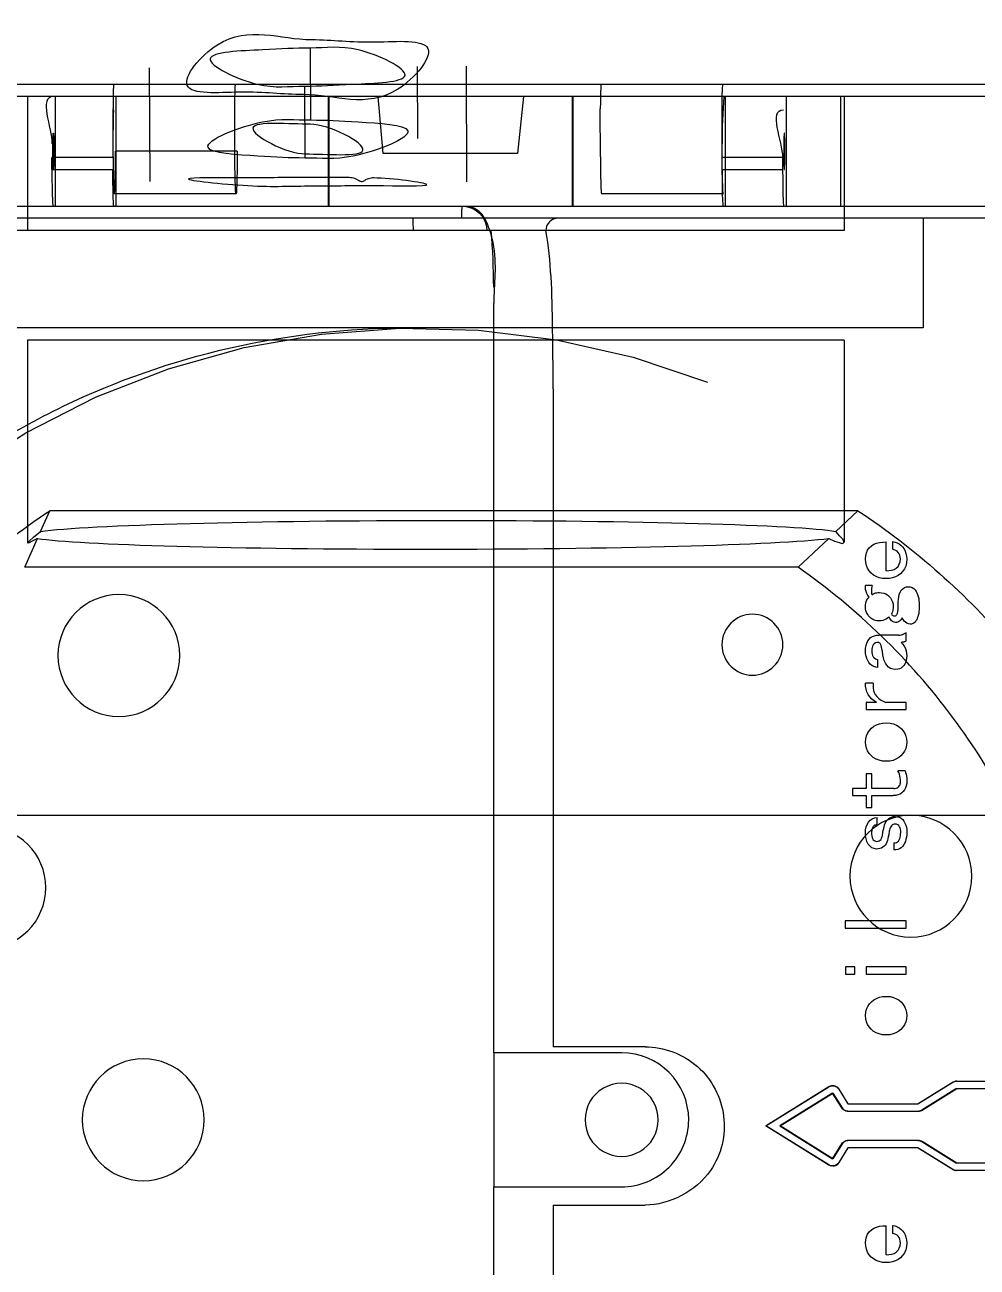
# Model space of a CAD drawing. Extents: x 59521 to 184406, y -1257 to 56672.
# Drawn here: x 73897.8 to 73976, y 10303.1 to 10405 of the extents above; entities that cross this region are included whole.
import ezdxf

# ---------------------------------------------------------------- set-up
doc = ezdxf.new("R2010")
doc.units = 0
doc.header["$MEASUREMENT"] = 0
doc.layers.get('0').update_dxf_attribs({"linetype": 'CONTINUOUS'})

# ---------------------------------------------------------------- blocks, each defined once
blk = doc.blocks.new('hu88')
at = {"color": 87, "linetype": 'Continuous'}
for p, q in [((-109.97, -935.55), (-109.97, -997.05)), ((-114.84, -995.55), (-114.84, -941.55)), ((-142.16, -991.48), (-142.16, -993.85)), ((-142.69, -993.88), (-142.69, -993.23)), ((-114.84, -995.55), (-122.38, -995.55)), ((-109.97, -997.05), (-120.46, -997.05)), ((-109.97, -1008.05), (-109.97, -997.05)), ((-156.46, -998.39), (-147.94, -998.39)), ((-155.27, -998.99), (-147.94, -998.99)), ((-147.96, -998.99), (-145.11, -1000.76)), ((-145.09, -1000.76), (-147.94, -998.99)), ((-144.79, -1000.25), (-147.65, -998.48)), ((-147.62, -998.48), (-144.77, -1000.25)), ((-138.3, -999.04), (-139.05, -1000.25)), ((-139.03, -1000.25), (-138.28, -999.04)), ((-132.32, -1002.05), (-137.47, -998.85)), ((-137.45, -998.85), (-132.3, -1002.05)), ((-144.79, -1000.25), (-139.03, -1000.25)), ((-138.54, -1000.57), (-137.79, -999.36)), ((-137.77, -999.36), (-138.52, -1000.57)), ((-137.79, -999.36), (-133.46, -1002.05)), ((-133.44, -1002.05), (-137.77, -999.36)), ((-144.77, -1000.85), (-144.85, -1000.85)), ((-144.79, -1000.85), (-139.03, -1000.85)), ((-133.46, -1002.05), (-137.79, -1004.75)), ((-137.77, -1004.75), (-133.44, -1002.05)), ((-137.47, -1005.26), (-132.32, -1002.05)), ((-132.3, -1002.05), (-137.45, -1005.26)), ((-145.11, -1003.34), (-147.96, -1005.12)), ((-147.94, -1005.12), (-145.09, -1003.34)), ((-139.03, -1003.25), (-144.79, -1003.25)), ((-147.65, -1005.63), (-144.79, -1003.85)), ((-144.77, -1003.85), (-147.62, -1005.63)), ((-139.03, -1003.85), (-144.79, -1003.85)), ((-139.05, -1003.85), (-138.3, -1005.06)), ((-138.28, -1005.06), (-139.03, -1003.85)), ((-137.79, -1004.75), (-138.54, -1003.54)), ((-138.52, -1003.54), (-137.77, -1004.75)), ((-147.94, -1005.12), (-155.27, -1005.12)), ((-137.79, -1005.35), (-137.71, -1005.35)), ((-147.94, -1005.72), (-156.46, -1005.72)), ((-147.96, -1005.72), (-147.88, -1005.72)), ((-120.46, -1008.05), (-109.97, -1008.05)), ((-109.97, -1008.05), (-109.97, -1069.55)), ((-122.38, -1008.55), (-114.84, -1008.55)), ((-114.84, -1062.55), (-114.84, -1008.55)), ((-143.8, -1014.52), (-143.8, -1015.11)), ((-140.53, -1014.52), (-143.8, -1014.52)), ((-140.53, -1015.11), (-140.53, -1014.52)), ((-139.59, -1014.52), (-139.59, -1015.11)), ((-138.83, -1014.52), (-139.59, -1014.52)), ((-138.83, -1015.11), (-138.83, -1014.52)), ((-143.8, -1015.11), (-140.53, -1015.11)), ((-139.59, -1015.11), (-138.83, -1015.11)), ((-143.8, -1018.29), (-143.8, -1018.88)), ((-138.8, -1018.29), (-143.8, -1018.29)), ((-138.8, -1018.88), (-138.8, -1018.29)), ((-143.8, -1018.88), (-138.8, -1018.88)), ((-142.78, -1025.28), (-142.78, -1024.7)), ((-141.43, -1026.77), (-141.43, -1027.36)), ((-58.04, -1027.55), (-153.31, -1027.55)), ((-140.99, -1028.18), (-140.99, -1029.17)), ((-140.53, -1028.18), (-140.99, -1028.18)), ((-140.53, -1029.17), (-140.53, -1028.18)), ((-142.78, -1029.76), (-140.99, -1029.76)), ((-140.99, -1029.17), (-142.75, -1029.17)), ((-140.99, -1029.76), (-140.99, -1030.95)), ((-139.39, -1029.17), (-140.53, -1029.17)), ((-140.53, -1030.95), (-140.53, -1029.76)), ((-140.53, -1029.76), (-139.39, -1029.76)), ((-139.39, -1029.76), (-139.39, -1029.17)), ((-140.99, -1030.95), (-140.53, -1030.95)), ((-143.71, -1031.19), (-143.13, -1031.19)), ((-143.8, -1036.22), (-143.8, -1036.8)), ((-140.53, -1036.22), (-143.8, -1036.22)), ((-143.8, -1036.8), (-142.13, -1036.8)), ((-141.37, -1036.8), (-140.53, -1036.8)), ((-140.53, -1036.8), (-140.53, -1036.22)), ((-141.11, -1038.38), (-140.47, -1038.38)), ((-141.49, -1039.67), (-141.49, -1040.31)), ((-143.8, -1041.86), (-143.8, -1042.56)), ((-143.18, -1042.33), (-141.58, -1042.33)), ((-141.02, -1046.42), (-140.47, -1046.42)), ((-142.16, -1047.62), (-142.16, -1049.99)), ((-137.45, -1050.27), (-134.94, -1047.91)), ((-134.94, -1047.91), (-71.49, -1047.91)), ((-71.49, -1047.91), (-72.53, -1050.27)), ((-142.69, -1050.02), (-142.69, -1049.38)), ((-138.71, -1066.55), (-138.71, -1049.96)), ((-71.71, -1066.55), (-71.71, -1049.88)), ((-139.85, -1052.55), (-138.04, -1050.83)), ((-72.78, -1050.83), (-73.55, -1052.55)), ((-139.85, -1052.55), (-73.55, -1052.55)), ((-138.71, -1066.55), (-71.71, -1066.55)), ((-145.21, -1076.55), (-145.21, -1067.55)), ((-145.21, -1067.55), (-65.21, -1067.55)), ((-138.71, -1086.55), (-138.71, -1075.55)), ((-138.71, -1075.55), (-67.8, -1075.55)), ((-71.71, -1086.55), (-71.71, -1075.55)), ((-172.62, -1076.55), (-65.21, -1076.55)), ((-38.72, -1077.55), (-174.68, -1077.55)), ((-138.45, -1077.55), (-138.45, -1086.55)), ((-133.95, -1086.55), (-133.95, -1077.55)), ((-128.95, -1086.55), (-128.95, -1077.55)), ((-116.45, -1086.55), (-116.45, -1077.55)), ((-116.4, -1086.55), (-116.4, -1077.55)), ((-96.46, -1077.55), (-96.46, -1086.55)), ((-96.4, -1077.55), (-96.4, -1086.55)), ((-78.97, -1086.55), (-78.97, -1077.55)), ((-73.97, -1086.55), (-73.97, -1077.55)), ((-128.81, -1078.55), (-118.81, -1078.55)), ((-88.82, -1078.55), (-78.83, -1078.55)), ((-133.71, -1079.05), (-133.7, -1079.77)), ((-133.7, -1079.77), (-133.69, -1080.55)), ((-107.69, -1089.03), (-107.74, -1079.54)), ((-81.69, -1088.91), (-81.74, -1079.56)), ((-78.72, -1079.77), (-78.72, -1080.55)), ((-73.72, -1079.77), (-73.73, -1079.05)), ((-73.72, -1080.55), (-73.72, -1079.77)), ((-133.69, -1080.55), (-133.69, -1081.55)), ((-128.7, -1080.55), (-133.69, -1080.55)), ((-73.72, -1080.55), (-78.72, -1080.55)), ((-73.72, -1080.55), (-73.72, -1081.55)), ((-133.69, -1081.55), (-128.7, -1081.55)), ((-128.71, -1081.59), (-128.71, -1085.55)), ((-118.72, -1081.59), (-118.71, -1085.55)), ((-112.4, -1086.55), (-111.92, -1081.88)), ((-111.92, -1081.88), (-100.88, -1081.88)), ((-100.88, -1081.88), (-100.49, -1086.55)), ((-94.49, -1081.5), (-94.46, -1087.4)), ((-88.73, -1081.59), (-88.73, -1085.55)), ((-78.73, -1081.59), (-78.73, -1085.55)), ((-78.72, -1081.55), (-73.72, -1081.55)), ((-88.92, -1082.05), (-78.93, -1082.05)), ((-103.69, -1089.01), (-103.72, -1083.1)), ((-94.95, -1084.62), (-94.92, -1090.53)), ((-128.71, -1085.55), (-128.71, -1086.07)), ((-118.72, -1086.07), (-118.71, -1085.55)), ((-78.73, -1086.07), (-78.73, -1085.55)), ((-153.34, -1086.55), (-57.02, -1086.55)), ((-57.16, -1087.55), (-153.31, -1087.55))]:
    blk.add_line(p, q, dxfattribs=at)
for points in [[(-143.86, -992.45), (-143.83, -992.14), (-143.77, -991.87), (-143.66, -991.63), (-143.51, -991.41), (-143.34, -991.23), (-143.14, -991.09), (-142.93, -990.97), (-142.69, -990.9), (-142.43, -990.85), (-142.16, -990.84)], [(-142.16, -990.84), (-141.86, -990.85), (-141.59, -990.91), (-141.34, -991), (-141.12, -991.13), (-140.93, -991.29), (-140.76, -991.47), (-140.64, -991.68), (-140.54, -991.92), (-140.49, -992.17), (-140.47, -992.45)], [(-142.16, -991.48), (-142.39, -991.49), (-142.61, -991.52), (-142.81, -991.59), (-142.99, -991.69), (-143.14, -991.84), (-143.24, -992.02), (-143.31, -992.22), (-143.33, -992.45)], [(-142.69, -993.88), (-142.89, -993.84), (-143.07, -993.78), (-143.23, -993.69), (-143.38, -993.57), (-143.51, -993.44), (-143.63, -993.28), (-143.72, -993.1), (-143.79, -992.91), (-143.84, -992.69), (-143.86, -992.45)], [(-143.33, -992.45), (-143.32, -992.6), (-143.29, -992.75), (-143.23, -992.88), (-143.16, -992.99), (-143.06, -993.08), (-142.95, -993.15), (-142.82, -993.2), (-142.69, -993.23)], [(-140.47, -992.45), (-140.49, -992.71), (-140.55, -992.95), (-140.64, -993.17), (-140.78, -993.36), (-140.95, -993.53), (-141.15, -993.66), (-141.37, -993.75), (-141.62, -993.81), (-141.88, -993.84), (-142.16, -993.85)], [(-147.96, -998.39), (-147.88, -998.39), (-147.83, -998.4), (-147.77, -998.41), (-147.72, -998.43), (-147.67, -998.45), (-147.62, -998.48)], [(-147.65, -998.48), (-147.69, -998.45), (-147.74, -998.43), (-147.8, -998.41), (-147.85, -998.4), (-147.91, -998.39)], [(-137.81, -998.76), (-137.93, -998.77), (-138.04, -998.81), (-138.14, -998.87), (-138.22, -998.95), (-138.3, -999.04)], [(-138.28, -999.04), (-138.2, -998.95), (-138.12, -998.87), (-138.01, -998.81), (-137.9, -998.77), (-137.79, -998.76)], [(-137.81, -998.76), (-137.67, -998.77), (-137.56, -998.8), (-137.45, -998.85)], [(-137.47, -998.85), (-137.58, -998.8), (-137.69, -998.77)], [(-145.11, -1000.76), (-145.06, -1000.79), (-145.01, -1000.81), (-144.96, -1000.83), (-144.9, -1000.84), (-144.85, -1000.85)], [(-144.83, -1000.85), (-144.88, -1000.84), (-144.94, -1000.83), (-144.99, -1000.81), (-145.04, -1000.79), (-145.09, -1000.76)], [(-139.05, -1000.85), (-138.95, -1000.84), (-138.85, -1000.82), (-138.76, -1000.78), (-138.68, -1000.72), (-138.6, -1000.65), (-138.54, -1000.57)], [(-138.52, -1000.57), (-138.58, -1000.65), (-138.65, -1000.72), (-138.74, -1000.78), (-138.83, -1000.82), (-138.93, -1000.84), (-139.03, -1000.85)], [(-144.77, -1003.25), (-144.85, -1003.26), (-144.9, -1003.26), (-144.96, -1003.28), (-145.01, -1003.29), (-145.06, -1003.32), (-145.11, -1003.34)], [(-145.09, -1003.34), (-145.04, -1003.32), (-144.99, -1003.29), (-144.94, -1003.28), (-144.88, -1003.26), (-144.83, -1003.26)], [(-138.54, -1003.54), (-138.6, -1003.45), (-138.68, -1003.38), (-138.76, -1003.33), (-138.85, -1003.29), (-138.95, -1003.26), (-139.05, -1003.25)], [(-139.03, -1003.25), (-138.93, -1003.26), (-138.83, -1003.29), (-138.74, -1003.33), (-138.65, -1003.38), (-138.58, -1003.45), (-138.52, -1003.54)], [(-138.3, -1005.06), (-138.24, -1005.15), (-138.17, -1005.22), (-138.08, -1005.27), (-137.99, -1005.31), (-137.89, -1005.34), (-137.79, -1005.35)], [(-137.77, -1005.35), (-137.87, -1005.34), (-137.97, -1005.31), (-138.06, -1005.27), (-138.14, -1005.22), (-138.21, -1005.15), (-138.28, -1005.06)], [(-137.73, -1005.35), (-137.68, -1005.34), (-137.63, -1005.32), (-137.57, -1005.31), (-137.52, -1005.28), (-137.47, -1005.26)], [(-137.45, -1005.26), (-137.5, -1005.28), (-137.55, -1005.31), (-137.6, -1005.32), (-137.66, -1005.34), (-137.71, -1005.35)], [(-147.91, -1005.72), (-147.85, -1005.71), (-147.8, -1005.69), (-147.74, -1005.68), (-147.69, -1005.65), (-147.65, -1005.63)], [(-147.62, -1005.63), (-147.67, -1005.65), (-147.72, -1005.68), (-147.77, -1005.69), (-147.83, -1005.71), (-147.88, -1005.72)], [(-143.86, -1011.1), (-143.83, -1010.83), (-143.77, -1010.59), (-143.67, -1010.36), (-143.54, -1010.16), (-143.38, -1009.97), (-143.19, -1009.82), (-142.97, -1009.69), (-142.73, -1009.6), (-142.46, -1009.54), (-142.16, -1009.52)], [(-142.16, -1009.52), (-141.86, -1009.54), (-141.58, -1009.6), (-141.33, -1009.7), (-141.11, -1009.84), (-140.93, -1009.99), (-140.77, -1010.18), (-140.64, -1010.38), (-140.55, -1010.6), (-140.49, -1010.84), (-140.47, -1011.1)], [(-142.16, -1012.68), (-142.48, -1012.66), (-142.76, -1012.59), (-143.01, -1012.49), (-143.22, -1012.36), (-143.41, -1012.2), (-143.56, -1012.01), (-143.69, -1011.81), (-143.78, -1011.59), (-143.84, -1011.36), (-143.86, -1011.1)], [(-140.47, -1011.1), (-140.49, -1011.38), (-140.56, -1011.63), (-140.66, -1011.86), (-140.8, -1012.06), (-140.96, -1012.24), (-141.15, -1012.39), (-141.37, -1012.52), (-141.61, -1012.61), (-141.87, -1012.66), (-142.16, -1012.68)], [(-143.86, -1026.16), (-143.85, -1025.95), (-143.83, -1025.75), (-143.79, -1025.57), (-143.75, -1025.4), (-143.68, -1025.25), (-143.6, -1025.11), (-143.5, -1024.99), (-143.39, -1024.88), (-143.26, -1024.8), (-143.11, -1024.74), (-142.95, -1024.71), (-142.78, -1024.7)], [(-142.37, -1025.95), (-142.34, -1025.78), (-142.31, -1025.63), (-142.27, -1025.48), (-142.22, -1025.34), (-142.16, -1025.21), (-142.09, -1025.1), (-142, -1025), (-141.89, -1024.92), (-141.78, -1024.86), (-141.65, -1024.82), (-141.52, -1024.79), (-141.37, -1024.78)], [(-141.37, -1024.78), (-141.18, -1024.81), (-141, -1024.89), (-140.84, -1025.02), (-140.69, -1025.19), (-140.59, -1025.39), (-140.52, -1025.61), (-140.48, -1025.85), (-140.47, -1026.1)], [(-142.78, -1025.28), (-142.89, -1025.29), (-143, -1025.31), (-143.1, -1025.36), (-143.18, -1025.43), (-143.24, -1025.53), (-143.28, -1025.63), (-143.32, -1025.74), (-143.34, -1025.86), (-143.35, -1025.99), (-143.36, -1026.13)], [(-141.4, -1025.4), (-141.5, -1025.41), (-141.6, -1025.44), (-141.68, -1025.5), (-141.74, -1025.57), (-141.79, -1025.66), (-141.82, -1025.76), (-141.85, -1025.85), (-141.87, -1025.95), (-141.89, -1026.06), (-141.9, -1026.16)], [(-140.96, -1026.1), (-140.97, -1025.97), (-140.98, -1025.85), (-141.01, -1025.73), (-141.05, -1025.63), (-141.11, -1025.54), (-141.19, -1025.47), (-141.29, -1025.42), (-141.4, -1025.4)], [(-142.89, -1027.45), (-143.08, -1027.43), (-143.24, -1027.38), (-143.39, -1027.3), (-143.52, -1027.2), (-143.62, -1027.06), (-143.7, -1026.91), (-143.77, -1026.75), (-143.82, -1026.57), (-143.85, -1026.37), (-143.86, -1026.16)], [(-143.36, -1026.13), (-143.36, -1026.27), (-143.34, -1026.39), (-143.31, -1026.51), (-143.26, -1026.61), (-143.19, -1026.7), (-143.11, -1026.77), (-143.01, -1026.81), (-142.89, -1026.83)], [(-142.89, -1026.83), (-142.81, -1026.82), (-142.73, -1026.79), (-142.66, -1026.74), (-142.59, -1026.68), (-142.54, -1026.6), (-142.5, -1026.52), (-142.47, -1026.44), (-142.44, -1026.34), (-142.42, -1026.25), (-142.4, -1026.15), (-142.38, -1026.06), (-142.37, -1025.95)], [(-141.9, -1026.16), (-141.92, -1026.31), (-141.96, -1026.46), (-141.99, -1026.61), (-142.04, -1026.76), (-142.09, -1026.9), (-142.16, -1027.03), (-142.24, -1027.16), (-142.35, -1027.26), (-142.47, -1027.34), (-142.61, -1027.4), (-142.75, -1027.44), (-142.89, -1027.45)], [(-140.47, -1026.1), (-140.48, -1026.36), (-140.53, -1026.59), (-140.6, -1026.8), (-140.71, -1026.99), (-140.85, -1027.14), (-141.02, -1027.26), (-141.21, -1027.33), (-141.43, -1027.36)], [(-141.43, -1026.77), (-141.35, -1026.77), (-141.28, -1026.75), (-141.21, -1026.73), (-141.15, -1026.69), (-141.1, -1026.64), (-141.06, -1026.58), (-141.03, -1026.51), (-141.01, -1026.44), (-140.99, -1026.36), (-140.98, -1026.28), (-140.97, -1026.19), (-140.96, -1026.1)], [(-143.86, -1030.34), (-143.85, -1030.15), (-143.81, -1029.96), (-143.76, -1029.79), (-143.68, -1029.64), (-143.57, -1029.5), (-143.45, -1029.38), (-143.3, -1029.29), (-143.13, -1029.22), (-142.95, -1029.18), (-142.75, -1029.17)], [(-142.78, -1029.76), (-142.88, -1029.76), (-142.98, -1029.78), (-143.07, -1029.81), (-143.15, -1029.86), (-143.21, -1029.91), (-143.26, -1029.98), (-143.3, -1030.06), (-143.32, -1030.14), (-143.33, -1030.22), (-143.33, -1030.31)], [(-143.71, -1031.19), (-143.76, -1031.05), (-143.8, -1030.91), (-143.83, -1030.77), (-143.85, -1030.63), (-143.86, -1030.48), (-143.86, -1030.34)], [(-143.33, -1030.31), (-143.33, -1030.47), (-143.31, -1030.62), (-143.29, -1030.77), (-143.25, -1030.92), (-143.19, -1031.06), (-143.13, -1031.19)], [(-143.86, -1033.56), (-143.83, -1033.29), (-143.77, -1033.04), (-143.67, -1032.82), (-143.54, -1032.61), (-143.38, -1032.43), (-143.19, -1032.28), (-142.97, -1032.15), (-142.73, -1032.05), (-142.46, -1032), (-142.16, -1031.98)], [(-142.16, -1031.98), (-141.86, -1032), (-141.58, -1032.06), (-141.33, -1032.16), (-141.11, -1032.29), (-140.93, -1032.45), (-140.77, -1032.63), (-140.64, -1032.83), (-140.55, -1033.05), (-140.49, -1033.3), (-140.47, -1033.56)], [(-142.16, -1035.14), (-142.48, -1035.11), (-142.76, -1035.05), (-143.01, -1034.95), (-143.22, -1034.81), (-143.41, -1034.65), (-143.56, -1034.47), (-143.69, -1034.27), (-143.78, -1034.05), (-143.84, -1033.81), (-143.86, -1033.56)], [(-140.47, -1033.56), (-140.49, -1033.83), (-140.56, -1034.08), (-140.66, -1034.31), (-140.8, -1034.52), (-140.96, -1034.7), (-141.15, -1034.85), (-141.37, -1034.97), (-141.61, -1035.06), (-141.87, -1035.12), (-142.16, -1035.14)], [(-141.11, -1038.38), (-141.09, -1038.18), (-141.09, -1037.99), (-141.12, -1037.8), (-141.18, -1037.62), (-141.27, -1037.45), (-141.39, -1037.29), (-141.54, -1037.15), (-141.71, -1037.02), (-141.91, -1036.91), (-142.13, -1036.8)], [(-141.37, -1036.8), (-141.17, -1036.93), (-140.99, -1037.08), (-140.83, -1037.26), (-140.69, -1037.45), (-140.59, -1037.67), (-140.52, -1037.9), (-140.48, -1038.14), (-140.47, -1038.38)], [(-143.86, -1040.63), (-143.84, -1040.44), (-143.81, -1040.26), (-143.76, -1040.1), (-143.7, -1039.96), (-143.61, -1039.83), (-143.51, -1039.72), (-143.39, -1039.63), (-143.26, -1039.57), (-143.11, -1039.53), (-142.95, -1039.52)], [(-142.95, -1039.52), (-142.73, -1039.54), (-142.53, -1039.6), (-142.36, -1039.71), (-142.21, -1039.86), (-142.1, -1040.04), (-142.01, -1040.24), (-141.94, -1040.47), (-141.9, -1040.72)], [(-141.49, -1039.67), (-141.31, -1039.7), (-141.14, -1039.77), (-140.99, -1039.85), (-140.86, -1039.96), (-140.74, -1040.1), (-140.65, -1040.25), (-140.57, -1040.42), (-140.51, -1040.61), (-140.48, -1040.82), (-140.47, -1041.04)], [(-143.39, -1041.74), (-143.53, -1041.59), (-143.65, -1041.42), (-143.74, -1041.24), (-143.81, -1041.04), (-143.84, -1040.84), (-143.86, -1040.63)], [(-141.9, -1040.72), (-141.89, -1040.8), (-141.87, -1040.88), (-141.86, -1040.96), (-141.85, -1041.03), (-141.83, -1041.1), (-141.82, -1041.17), (-141.8, -1041.24), (-141.79, -1041.31), (-141.77, -1041.37), (-141.76, -1041.43), (-141.74, -1041.49), (-141.72, -1041.54), (-141.7, -1041.59), (-141.67, -1041.64), (-141.64, -1041.68), (-141.6, -1041.71), (-141.56, -1041.73), (-141.52, -1041.74)], [(-140.47, -1041.04), (-140.48, -1041.27), (-140.51, -1041.49), (-140.57, -1041.68), (-140.65, -1041.86), (-140.76, -1042), (-140.89, -1042.13), (-141.04, -1042.22), (-141.21, -1042.28), (-141.39, -1042.32), (-141.58, -1042.33)], [(-141.52, -1041.74), (-141.4, -1041.73), (-141.29, -1041.69), (-141.19, -1041.62), (-141.1, -1041.54), (-141.05, -1041.43), (-141.02, -1041.31), (-141, -1041.18), (-140.99, -1041.04)], [(-140.99, -1041.04), (-141, -1040.9), (-141.02, -1040.77), (-141.05, -1040.66), (-141.11, -1040.55), (-141.19, -1040.47), (-141.28, -1040.4), (-141.38, -1040.35), (-141.49, -1040.31)], [(-143.8, -1041.86), (-143.74, -1041.82), (-143.68, -1041.79), (-143.62, -1041.77), (-143.54, -1041.75), (-143.47, -1041.75), (-143.39, -1041.74)], [(-143.18, -1042.33), (-143.3, -1042.33), (-143.41, -1042.35), (-143.51, -1042.39), (-143.61, -1042.44), (-143.71, -1042.5), (-143.8, -1042.56)], [(-144.88, -1044.78), (-144.88, -1044.6), (-144.87, -1044.43), (-144.85, -1044.27), (-144.83, -1044.12), (-144.8, -1043.97), (-144.77, -1043.84), (-144.72, -1043.72), (-144.67, -1043.6), (-144.6, -1043.5), (-144.53, -1043.41), (-144.44, -1043.33), (-144.34, -1043.28), (-144.23, -1043.24), (-144.12, -1043.23)], [(-144.12, -1043.23), (-143.99, -1043.26), (-143.87, -1043.31), (-143.76, -1043.39), (-143.65, -1043.49), (-143.56, -1043.62), (-143.48, -1043.76)], [(-143.48, -1043.76), (-143.43, -1043.68), (-143.38, -1043.6), (-143.32, -1043.54), (-143.25, -1043.48), (-143.17, -1043.43), (-143.09, -1043.4), (-143.01, -1043.38), (-142.92, -1043.38)], [(-142.86, -1043.91), (-142.93, -1043.92), (-142.98, -1043.95), (-143.02, -1043.99), (-143.06, -1044.05), (-143.08, -1044.11), (-143.1, -1044.18), (-143.12, -1044.25), (-143.13, -1044.32), (-143.14, -1044.4), (-143.14, -1044.48), (-143.15, -1044.56), (-143.15, -1044.65), (-143.15, -1044.74), (-143.16, -1044.84)], [(-142.92, -1043.38), (-142.83, -1043.39), (-142.75, -1043.42), (-142.67, -1043.46), (-142.6, -1043.52), (-142.54, -1043.59), (-142.49, -1043.66), (-142.44, -1043.74), (-142.4, -1043.82)], [(-142.6, -1044.05), (-142.63, -1044.01), (-142.67, -1043.97), (-142.71, -1043.94), (-142.76, -1043.92), (-142.81, -1043.91), (-142.86, -1043.91)], [(-142.75, -1044.67), (-142.74, -1044.56), (-142.72, -1044.45), (-142.7, -1044.35), (-142.67, -1044.25), (-142.64, -1044.15), (-142.6, -1044.05)], [(-142.4, -1043.82), (-142.28, -1043.72), (-142.16, -1043.64), (-142.03, -1043.58), (-141.9, -1043.53), (-141.75, -1043.51), (-141.61, -1043.5)], [(-141.61, -1043.5), (-141.5, -1043.5), (-141.39, -1043.52), (-141.28, -1043.54), (-141.18, -1043.57), (-141.09, -1043.61), (-141, -1043.66), (-140.91, -1043.72), (-140.84, -1043.79), (-140.77, -1043.86), (-140.7, -1043.94), (-140.65, -1044.02), (-140.6, -1044.1), (-140.56, -1044.18), (-140.53, -1044.27), (-140.5, -1044.37), (-140.48, -1044.46), (-140.47, -1044.56), (-140.47, -1044.67)], [(-143.97, -1046.3), (-144.14, -1046.29), (-144.29, -1046.24), (-144.42, -1046.16), (-144.53, -1046.05), (-144.62, -1045.93), (-144.68, -1045.8), (-144.74, -1045.66), (-144.79, -1045.51), (-144.83, -1045.35), (-144.85, -1045.17), (-144.87, -1044.99), (-144.88, -1044.78)], [(-143.16, -1044.84), (-143.16, -1045.07), (-143.17, -1045.28), (-143.2, -1045.49), (-143.24, -1045.68), (-143.31, -1045.86), (-143.4, -1046.02), (-143.53, -1046.14), (-143.67, -1046.24), (-143.82, -1046.29), (-143.97, -1046.3)], [(-141.61, -1045.84), (-141.79, -1045.82), (-141.97, -1045.79), (-142.13, -1045.72), (-142.27, -1045.63), (-142.41, -1045.52), (-142.52, -1045.39), (-142.61, -1045.24), (-142.69, -1045.07), (-142.73, -1044.88), (-142.75, -1044.67)], [(-140.47, -1044.67), (-140.47, -1044.81), (-140.49, -1044.95), (-140.53, -1045.09), (-140.59, -1045.22), (-140.66, -1045.35), (-140.76, -1045.46)], [(-140.99, -1045.63), (-141.08, -1045.71), (-141.18, -1045.76), (-141.28, -1045.8), (-141.39, -1045.82), (-141.5, -1045.84), (-141.61, -1045.84)], [(-141.02, -1046.42), (-140.99, -1046.29), (-140.97, -1046.16), (-140.95, -1046.03), (-140.95, -1045.9), (-140.96, -1045.77), (-140.99, -1045.63)], [(-140.76, -1045.46), (-140.66, -1045.6), (-140.58, -1045.75), (-140.52, -1045.91), (-140.48, -1046.08), (-140.46, -1046.25), (-140.47, -1046.42)], [(-143.86, -1048.59), (-143.83, -1048.28), (-143.77, -1048.01), (-143.66, -1047.77), (-143.51, -1047.56), (-143.34, -1047.37), (-143.14, -1047.23), (-142.93, -1047.11), (-142.69, -1047.04), (-142.43, -1046.99), (-142.16, -1046.98)], [(-142.16, -1046.98), (-141.86, -1046.99), (-141.59, -1047.05), (-141.34, -1047.14), (-141.12, -1047.27), (-140.93, -1047.43), (-140.76, -1047.61), (-140.64, -1047.82), (-140.54, -1048.06), (-140.49, -1048.31), (-140.47, -1048.59)], [(-142.16, -1047.62), (-142.39, -1047.63), (-142.61, -1047.66), (-142.81, -1047.73), (-142.99, -1047.83), (-143.14, -1047.98), (-143.24, -1048.16), (-143.31, -1048.36), (-143.33, -1048.59)], [(-142.69, -1050.02), (-142.89, -1049.98), (-143.07, -1049.92), (-143.23, -1049.83), (-143.38, -1049.71), (-143.51, -1049.58), (-143.63, -1049.42), (-143.72, -1049.24), (-143.79, -1049.05), (-143.84, -1048.83), (-143.86, -1048.59)], [(-143.33, -1048.59), (-143.32, -1048.74), (-143.29, -1048.89), (-143.23, -1049.02), (-143.16, -1049.13), (-143.06, -1049.22), (-142.95, -1049.29), (-142.82, -1049.34), (-142.69, -1049.38)], [(-140.47, -1048.59), (-140.49, -1048.85), (-140.55, -1049.09), (-140.64, -1049.31), (-140.78, -1049.5), (-140.95, -1049.67), (-141.15, -1049.8), (-141.37, -1049.89), (-141.62, -1049.95), (-141.88, -1049.98), (-142.16, -1049.99)], [(-137.45, -1050.27), (-137.93, -1050.06), (-138.3, -1049.93), (-138.55, -1049.87), (-138.68, -1049.9), (-138.7, -1050.01), (-138.6, -1050.2), (-138.37, -1050.47), (-138.04, -1050.83)], [(-72.53, -1050.27), (-72.05, -1050.01), (-71.78, -1049.88), (-71.71, -1049.9), (-71.86, -1050.06), (-72.21, -1050.37), (-72.78, -1050.83)], [(-66.16, -1055.48), (-71.57, -1058.94), (-77.3, -1061.86), (-83.29, -1064.2), (-89.49, -1065.94), (-95.84, -1067.05), (-102.27, -1067.53), (-108.71, -1067.37), (-115.11, -1066.58), (-121.4, -1065.15), (-127.51, -1063.11)], [(-115.24, -1076.55), (-115.09, -1076.54), (-114.94, -1076.5), (-114.8, -1076.45), (-114.67, -1076.37), (-114.55, -1076.27), (-114.45, -1076.15), (-114.36, -1076.02), (-114.3, -1075.87), (-114.26, -1075.72), (-114.25, -1075.55)], [(-107.39, -1077.55), (-107.7, -1077.53), (-108.01, -1077.45), (-108.3, -1077.33), (-108.56, -1077.17), (-108.8, -1076.97), (-109.01, -1076.73), (-109.17, -1076.46), (-109.29, -1076.17), (-109.36, -1075.87), (-109.39, -1075.55)], [(-103.39, -1075.55), (-103.39, -1075.57), (-103.38, -1075.6), (-103.38, -1075.66), (-103.37, -1075.74), (-103.37, -1075.84), (-103.36, -1075.95), (-103.36, -1076.09), (-103.36, -1076.23), (-103.36, -1076.39), (-103.36, -1076.55)], [(-107.35, -1076.55), (-107.36, -1076.71), (-107.36, -1076.86), (-107.36, -1077.01), (-107.36, -1077.14), (-107.36, -1077.26), (-107.37, -1077.36), (-107.37, -1077.44), (-107.38, -1077.5), (-107.38, -1077.54), (-107.39, -1077.55)], [(-133.78, -1077.55), (-133.77, -1077.58), (-133.76, -1077.66), (-133.75, -1077.78), (-133.74, -1077.96), (-133.73, -1078.17), (-133.72, -1078.43), (-133.71, -1078.73), (-133.71, -1079.05)], [(-128.7, -1079.4), (-128.71, -1079.05), (-128.71, -1078.73), (-128.72, -1078.43), (-128.73, -1078.17), (-128.74, -1077.96), (-128.75, -1077.78), (-128.76, -1077.66), (-128.77, -1077.58), (-128.78, -1077.55)], [(-78.8, -1077.55), (-78.79, -1077.58), (-78.78, -1077.66), (-78.77, -1077.78), (-78.76, -1077.96), (-78.75, -1078.17), (-78.74, -1078.43), (-78.73, -1078.73), (-78.73, -1079.05), (-78.72, -1079.4), (-78.72, -1079.77)], [(-73.73, -1079.05), (-73.74, -1078.73), (-73.74, -1078.43), (-73.75, -1078.17), (-73.76, -1077.96), (-73.77, -1077.78), (-73.78, -1077.66), (-73.79, -1077.58), (-73.8, -1077.55)], [(-128.81, -1078.55), (-128.8, -1078.58), (-128.78, -1078.67), (-128.77, -1078.82), (-128.76, -1079.02), (-128.75, -1079.28), (-128.74, -1079.58), (-128.73, -1079.92), (-128.72, -1080.3), (-128.72, -1080.71), (-128.71, -1081.14), (-128.71, -1081.59)], [(-118.72, -1081.59), (-118.72, -1081.14), (-118.72, -1080.71), (-118.73, -1080.3), (-118.73, -1079.92), (-118.74, -1079.58), (-118.75, -1079.28), (-118.76, -1079.02), (-118.78, -1078.82), (-118.79, -1078.67), (-118.8, -1078.58), (-118.81, -1078.55)], [(-88.92, -1082.05), (-88.92, -1081.59), (-88.92, -1081.14), (-88.92, -1080.71), (-88.91, -1080.3), (-88.9, -1079.92), (-88.89, -1079.58), (-88.88, -1079.28), (-88.87, -1079.02), (-88.86, -1078.82), (-88.85, -1078.67), (-88.84, -1078.58), (-88.82, -1078.55), (-88.81, -1078.58), (-88.8, -1078.67), (-88.79, -1078.81), (-88.78, -1079.01), (-88.77, -1079.26), (-88.76, -1079.56), (-88.75, -1079.91), (-88.74, -1080.29), (-88.73, -1080.7), (-88.73, -1081.14), (-88.73, -1081.59)], [(-78.73, -1081.59), (-78.73, -1081.14), (-78.74, -1080.71), (-78.74, -1080.3), (-78.75, -1079.92), (-78.76, -1079.58), (-78.77, -1079.28), (-78.78, -1079.02), (-78.79, -1078.82), (-78.8, -1078.67), (-78.82, -1078.58), (-78.83, -1078.55), (-78.84, -1078.58), (-78.85, -1078.67), (-78.87, -1078.81), (-78.88, -1079.01), (-78.89, -1079.26), (-78.9, -1079.56), (-78.91, -1079.91), (-78.91, -1080.29), (-78.92, -1080.7), (-78.92, -1081.14), (-78.93, -1081.59), (-78.93, -1082.05)], [(-128.7, -1080.55), (-128.7, -1080.16), (-128.7, -1079.4)], [(-100.12, -1079.86), (-100.01, -1079.86), (-99.9, -1079.85), (-99.79, -1079.83), (-99.68, -1079.79), (-99.57, -1079.75), (-99.45, -1079.7)], [(-99.03, -1079.59), (-99.1, -1079.58), (-99.17, -1079.58), (-99.24, -1079.6), (-99.31, -1079.63), (-99.38, -1079.66), (-99.45, -1079.7)], [(-98.79, -1079.71), (-98.83, -1079.69), (-98.87, -1079.67), (-98.9, -1079.65), (-98.94, -1079.63), (-98.98, -1079.61), (-99.03, -1079.59)], [(-98.79, -1079.71), (-98.67, -1079.76), (-98.56, -1079.81), (-98.45, -1079.84), (-98.34, -1079.87), (-98.23, -1079.88), (-98.11, -1079.89)], [(-133.81, -1080.55), (-133.81, -1080.57), (-133.82, -1080.63), (-133.83, -1080.72), (-133.83, -1080.84), (-133.84, -1080.99), (-133.84, -1081.17), (-133.84, -1081.37), (-133.85, -1081.58), (-133.85, -1081.81), (-133.85, -1082.05), (-133.85, -1082.28), (-133.85, -1082.51), (-133.84, -1082.73), (-133.84, -1082.93), (-133.84, -1083.1), (-133.83, -1083.26), (-133.83, -1083.38), (-133.82, -1083.48), (-133.81, -1083.53), (-133.81, -1083.55)], [(-133.81, -1083.55), (-133.8, -1083.53), (-133.79, -1083.48), (-133.79, -1083.39), (-133.78, -1083.26), (-133.78, -1083.11), (-133.77, -1082.93), (-133.77, -1082.74), (-133.77, -1082.52), (-133.77, -1082.29), (-133.76, -1082.06), (-133.77, -1081.82), (-133.77, -1081.6), (-133.77, -1081.38), (-133.77, -1081.18), (-133.78, -1081), (-133.78, -1080.85), (-133.79, -1080.72), (-133.79, -1080.63), (-133.8, -1080.57), (-133.81, -1080.55)], [(-73.83, -1083.55), (-73.84, -1083.53), (-73.84, -1083.48), (-73.85, -1083.39), (-73.86, -1083.26), (-73.86, -1083.11), (-73.86, -1082.93), (-73.87, -1082.74), (-73.87, -1082.52), (-73.87, -1082.29), (-73.87, -1082.06), (-73.87, -1081.82), (-73.87, -1081.6), (-73.87, -1081.38), (-73.86, -1081.18), (-73.86, -1081), (-73.86, -1080.85), (-73.85, -1080.72), (-73.84, -1080.63), (-73.84, -1080.57), (-73.83, -1080.55)], [(-73.83, -1080.55), (-73.82, -1080.57), (-73.82, -1080.63), (-73.81, -1080.72), (-73.81, -1080.84), (-73.8, -1080.99), (-73.8, -1081.17), (-73.79, -1081.37), (-73.79, -1081.58), (-73.79, -1081.81), (-73.79, -1082.05), (-73.79, -1082.28), (-73.79, -1082.51), (-73.79, -1082.73), (-73.8, -1082.93), (-73.8, -1083.1), (-73.81, -1083.26), (-73.81, -1083.38), (-73.82, -1083.48), (-73.82, -1083.53), (-73.83, -1083.55)], [(-88.73, -1085.55), (-88.73, -1086.07), (-88.73, -1086.32), (-88.73, -1086.55), (-88.74, -1086.77), (-88.74, -1086.97), (-88.75, -1087.14), (-88.75, -1087.28), (-88.76, -1087.4), (-88.77, -1087.48), (-88.78, -1087.54), (-88.78, -1087.55)], [(-128.71, -1086.07), (-128.72, -1086.55), (-128.72, -1086.77), (-128.73, -1086.97), (-128.73, -1087.14), (-128.74, -1087.28), (-128.75, -1087.4), (-128.75, -1087.48), (-128.76, -1087.54), (-128.77, -1087.55)], [(-118.77, -1087.55), (-118.76, -1087.54), (-118.76, -1087.48), (-118.75, -1087.4), (-118.74, -1087.28), (-118.74, -1087.14), (-118.73, -1086.97), (-118.73, -1086.77), (-118.72, -1086.55), (-118.72, -1086.07)], [(-78.79, -1087.55), (-78.78, -1087.54), (-78.77, -1087.48), (-78.76, -1087.4), (-78.76, -1087.28), (-78.75, -1087.14), (-78.75, -1086.97), (-78.74, -1086.77), (-78.74, -1086.55), (-78.73, -1086.07)]]:
    blk.add_lwpolyline(points, dxfattribs=at)
for centre, radius, start, end in [((-120.46, -1002.55), 5.5, 90.0145, 180.019), ((-81.21, -1002.55), 5, 90.0178, 269.9822), ((-81.21, -1002.55), 5, 270.0178, 89.9822), ((-120.46, -1002.55), 3, 359.9673, 180.0327), ((-120.46, -1002.55), 5.5, 179.9863, 269.9802), ((-120.46, -1002.55), 3, 179.9673, 0.0327), ((-68.21, -1021.61), 5, 90.0178, 269.9822), ((-144.19, -1022.55), 5, 90.0178, 269.9822), ((-144.19, -1022.55), 5, 270.0178, 89.9822), ((-79.21, -1040.66), 5, 90.0178, 269.9822), ((-79.21, -1040.66), 5, 270.0178, 89.9822), ((-131.19, -1041.55), 2.5, 90.0203, 269.9797), ((-131.19, -1041.55), 2.5, 270.0203, 89.9797), ((-55.61, -1070.89), 54.35, 180.0011, 184.918), ((-94.48, -590.61), 489.29, 269.5741, 270.0101), ((-223.38, -1081.55), 144.67, 358.4521, 360), ((-183.87, -1082.67), 55.17, 355.9646, 359.9994)]:
    blk.add_arc(centre, radius, start, end, dxfattribs=at)
for start_param, end_param in [(6.505332, 9.150208), (3.342288, 6.030066)]:
    blk.add_ellipse((-105.21, -1050.56), major_axis=(33.5, 0.03), ratio=0.034909, start_param=start_param, end_param=end_param, dxfattribs=at)
for points, knots in [([(-102.83, -937.55), (-97.98, -937.55), (-88.24, -938.65), (-74.4, -943.5), (-61.97, -951.31), (-51.59, -961.68), (-43.79, -974.11), (-38.94, -987.96), (-37.85, -997.7), (-37.85, -1002.55)], [0, 0, 0, 0, 0.142833, 0.285671, 0.428517, 0.571375, 0.714242, 0.857119, 1, 1, 1, 1]), ([(-166.68, -1002.55), (-166.68, -999.74), (-166.28, -994.11), (-164.51, -985.83), (-161.59, -977.89), (-157.59, -970.43), (-152.58, -963.6), (-146.67, -957.55), (-142.2, -954.11), (-139.85, -952.55)], [0, 0, 0, 0, 0.142866, 0.285734, 0.428601, 0.571463, 0.714319, 0.857165, 1, 1, 1, 1]), ([(-73.55, -952.55), (-71.2, -954.11), (-66.73, -957.55), (-60.82, -963.6), (-55.81, -970.43), (-51.81, -977.89), (-48.89, -985.83), (-47.12, -994.11), (-46.72, -999.74), (-46.72, -1002.55)], [0, 0, 0, 0, 0.142835, 0.285681, 0.428537, 0.571399, 0.714266, 0.857134, 1, 1, 1, 1]), ([(-134.94, -957.2), (-137.36, -958.89), (-141.94, -962.67), (-147.8, -969.36), (-152.52, -976.89), (-155.97, -985.07), (-158.08, -993.7), (-158.79, -1002.55), (-158.08, -1011.4), (-155.97, -1020.03), (-152.52, -1028.21), (-147.8, -1035.75), (-141.94, -1042.43), (-137.36, -1046.21), (-134.94, -1047.91)], [0, 0, 0, 0, 0.083453, 0.16684, 0.250175, 0.333472, 0.416741, 0.499998, 0.583254, 0.666524, 0.749822, 0.833158, 0.916546, 1, 1, 1, 1]), ([(-122.38, -1008.55), (-123.92, -1008.55), (-127.1, -1007.36), (-129.39, -1002.92), (-128.16, -997.54), (-124.4, -995.55), (-122.38, -995.55)], [0, 0, 0, 0, 0.232019, 0.463269, 0.694665, 1, 1, 1, 1]), ([(-139.85, -1052.55), (-142.2, -1051), (-146.67, -1047.55), (-152.58, -1041.5), (-157.59, -1034.68), (-161.59, -1027.22), (-164.51, -1019.27), (-166.28, -1011), (-166.68, -1005.36), (-166.68, -1002.55)], [0, 0, 0, 0, 0.142835, 0.285681, 0.428537, 0.571399, 0.714266, 0.857134, 1, 1, 1, 1]), ([(-37.85, -1002.55), (-37.85, -1007.4), (-38.94, -1017.14), (-43.79, -1030.99), (-51.59, -1043.42), (-61.97, -1053.8), (-74.4, -1061.61), (-88.24, -1066.46), (-97.98, -1067.55), (-102.83, -1067.55)], [0, 0, 0, 0, 0.142881, 0.285758, 0.428626, 0.571483, 0.714329, 0.857167, 1, 1, 1, 1]), ([(-46.72, -1002.55), (-46.72, -1005.36), (-47.12, -1011), (-48.89, -1019.27), (-51.81, -1027.22), (-55.81, -1034.68), (-60.82, -1041.5), (-66.73, -1047.55), (-71.2, -1051), (-73.55, -1052.55)], [0, 0, 0, 0, 0.142866, 0.285734, 0.428601, 0.571463, 0.714319, 0.857165, 1, 1, 1, 1]), ([(-114.84, -1062.55), (-114.84, -1064.21), (-114.8, -1067.28), (-114.73, -1071.62), (-114.46, -1074.29), (-114.25, -1075.55)], [0, 0, 0, 0, 0.382349, 0.705896, 1, 1, 1, 1]), ([(-107.77, -1077.55), (-108.99, -1077.55), (-110.46, -1073.74), (-109.97, -1071.22), (-109.97, -1069.55)], [0, 0, 0, 0, 0.422862, 1, 1, 1, 1]), ([(-95.08, -1079.21), (-96.79, -1079.21), (-99.02, -1079.29), (-107.13, -1079.11), (-101.58, -1079.85), (-100.12, -1079.86)], [0, 0, 0, 0, 0.371789, 0.68178, 1, 1, 1, 1]), ([(-94.39, -1079.9), (-92.66, -1079.9), (-90.31, -1079.84), (-82.28, -1079.93), (-90.85, -1079.02), (-93.32, -1079.21), (-95.08, -1079.21)], [0, 0, 0, 0, 0.264353, 0.481576, 0.730747, 1, 1, 1, 1]), ([(-94.95, -1084.62), (-96.25, -1084.62), (-98.39, -1084.49), (-105.41, -1084.08), (-98.21, -1081.15), (-95.81, -1081.5), (-94.49, -1081.5)], [0, 0, 0, 0, 0.229916, 0.474479, 0.766092, 1, 1, 1, 1]), ([(-94.54, -1081.84), (-96.11, -1081.84), (-102.16, -1081.27), (-96.51, -1084.27), (-94.9, -1084.27)], [0, 0, 0, 0, 0.493594, 1, 1, 1, 1]), ([(-94.49, -1081.5), (-93.19, -1081.5), (-91.05, -1081.63), (-84.03, -1082.04), (-91.23, -1084.97), (-93.63, -1084.62), (-94.95, -1084.62)], [0, 0, 0, 0, 0.229916, 0.474479, 0.766092, 1, 1, 1, 1]), ([(-94.9, -1084.27), (-93.33, -1084.27), (-87.28, -1084.85), (-92.93, -1081.84), (-94.54, -1081.84)], [0, 0, 0, 0, 0.493594, 1, 1, 1, 1]), ([(-95.03, -1091.22), (-96.78, -1091.22), (-99.32, -1090.8), (-106.35, -1091.48), (-100.87, -1084.86), (-96.94, -1086.71), (-94.36, -1086.71)], [0, 0, 0, 0, 0.24513, 0.44585, 0.638952, 1, 1, 1, 1]), ([(-94.36, -1086.71), (-92.6, -1086.71), (-90.07, -1087.13), (-83.04, -1086.46), (-88.52, -1093.08), (-92.44, -1091.22), (-95.03, -1091.22)], [0, 0, 0, 0, 0.24513, 0.44585, 0.638952, 1, 1, 1, 1]), ([(-94.46, -1087.4), (-95.77, -1087.4), (-97.95, -1087.58), (-105.03, -1087.77), (-98.53, -1090.96), (-96.23, -1090.53), (-94.92, -1090.53)], [0, 0, 0, 0, 0.237445, 0.499847, 0.764073, 1, 1, 1, 1]), ([(-94.92, -1090.53), (-93.61, -1090.53), (-91.44, -1090.35), (-84.36, -1090.16), (-90.86, -1086.98), (-93.16, -1087.4), (-94.46, -1087.4)], [0, 0, 0, 0, 0.237445, 0.499847, 0.764073, 1, 1, 1, 1])]:
    blk.add_open_spline(points, degree=3, knots=knots, dxfattribs=at)
for points in [[(-133.69, -1081.55), (-133.69, -1082.86), (-132.44, -1085.46), (-133.75, -1085.46)], [(-73.86, -1086.55), (-72.56, -1086.55), (-73.72, -1083.97), (-73.72, -1082.67)]]:
    blk.add_open_spline(points, degree=3, dxfattribs=at)

msp = doc.modelspace()

# ---------------------------------------------------------------- block references
at = {"rotation": 180}
msp.add_blockref('hu88', (73826.333, 9312.606), dxfattribs=at)

doc.saveas('drawing.dxf')
